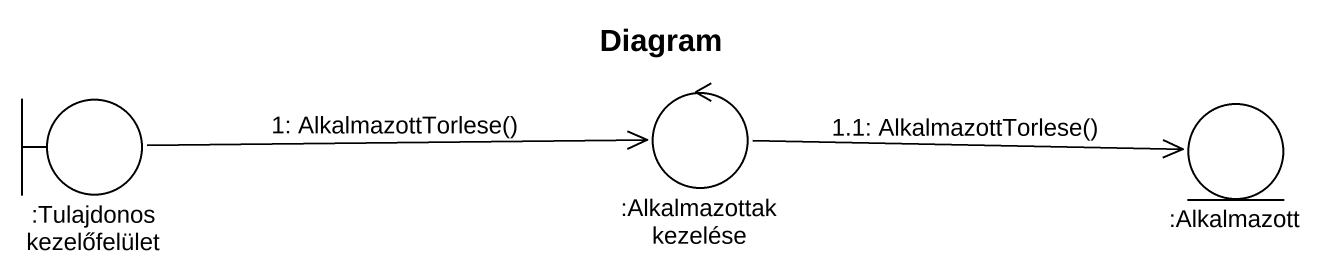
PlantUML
@startuml
title Diagram
control ":Alkalmazottak kezelése" as Alkalmazottak_kezelése
boundary ":Tulajdonos kezelőfelület" as Tulajdonos_kezelőfelület
entity ":Alkalmazott" as Alkalmazott
Tulajdonos_kezelőfelület -right-> Alkalmazottak_kezelése : 1: AlkalmazottTorlese()
Alkalmazottak_kezelése -right-> Alkalmazott : 1.1: AlkalmazottTorlese()
@enduml
